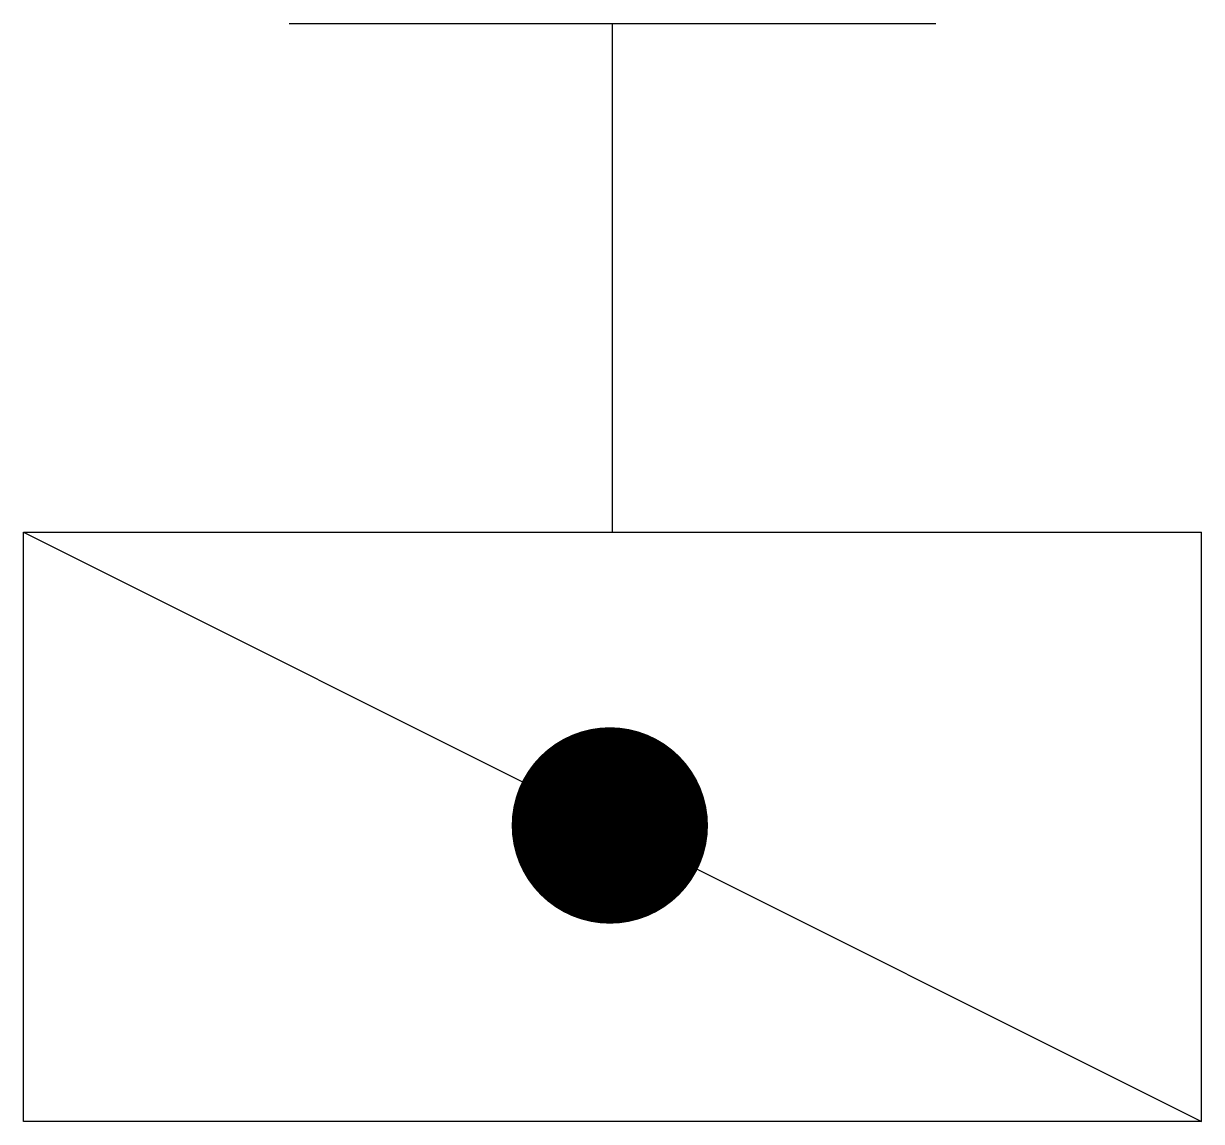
# Model space of a CAD drawing. Header units: millimetres. Extents: x -150 to 150, y -75 to 204.
import ezdxf

# ---------------------------------------------------------------- set-up
doc = ezdxf.new("R2010")
doc.units = ezdxf.units.MM

msp = doc.modelspace()

# ---------------------------------------------------------------- linework, layer by layer
at = {"color": 0, "linetype": 'ByBlock', "lineweight": -2}
for p, q in [((-82.37, 204.47), (82.37, 204.47)), ((0, 75), (0, 204.47)), ((-150, -75), (-150, 75)), ((-150, 75), (150, 75)), ((-150, 75), (150, -75)), ((150, -75), (150, 75)), ((150, -75), (-150, -75))]:
    msp.add_line(p, q, dxfattribs=at)
at = {"color": 0, "linetype": 'ByBlock', "lineweight": -2, "const_width": 25}
msp.add_lwpolyline([(-13.18, 0.34, 1), (11.82, 0.34, 1)], format="xyb", close=True, dxfattribs=at)

doc.saveas('drawing.dxf')
